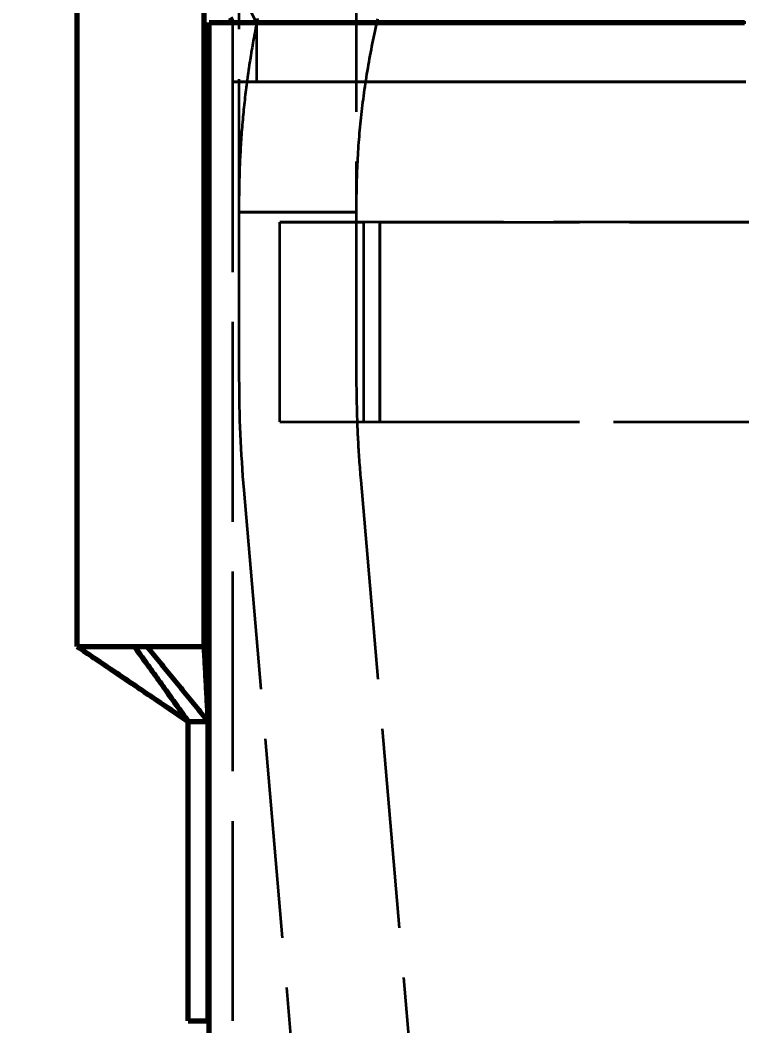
# Model space of a CAD drawing. Header units: millimetres. Extents: x 0 to 2382, y 0 to 420.
# Drawn here: x 133.22 to 147.67, y 295.4 to 315.55 of the extents above; entities that cross this region are included whole.
import ezdxf

# ---------------------------------------------------------------- set-up
doc = ezdxf.new("R2010")
doc.units = ezdxf.units.MM
doc.linetypes.add('IRAM-E-TRAZOS', pattern=[5, 4, -1])
for name, color, linetype, lineweight in [('01-VISIBLE', 7, 'CONTINUOUS', 70), ('02-OCULTA', 4, 'IRAM-E-TRAZOS', 35), ('04-COTA', 3, 'CONTINUOUS', 18)]:
    doc.layers.add(name, color=color, linetype=linetype, lineweight=lineweight)
doc.styles.add('ISO3098', font='isocpeur.ttf')
doc.dimstyles.new('FLAMA-IRAM', dxfattribs={"dimtxt": 3.5, "dimasz": 3.5, "dimexe": 2, "dimexo": 1.5, "dimgap": 1, "dimtad": 1, "dimdec": 1, "dimtxsty": 'ISO3098', "dimblk": 'IRAM_FLECHA', "dimblk1": 'IRAM_FLECHA', "dimblk2": 'IRAM_FLECHA', "dimcen": 2.5, "dimclrd": 256, "dimclre": 256, "dimclrt": 256, "dimazin": 3, "dimtfac": 1, "dimtmove": 0, "dimatfit": 3, "dimlwd": 18, "dimlwe": 18})

# ---------------------------------------------------------------- blocks, each defined once
blk = doc.blocks.new('IRAM_FLECHA')
blk.add_solid([(0, 0), (-1, 0.125), (-1, -0.125)])

msp = doc.modelspace()

# ---------------------------------------------------------------- linework, layer by layer
at = {"layer": '01-VISIBLE'}
for p, q in [((134.36, 303), (134.36, 326.462)), ((136.9, 303), (136.9, 315.8)), ((137.475, 315.5), (137.428, 315.595)), ((137, 277.201), (137, 315.5)), ((136.58, 301.5), (136.98, 301.5)), ((136.58, 295.5), (136.58, 301.5)), ((136.98, 295.5), (136.98, 301.5)), ((136.58, 295.5), (136.98, 295.5))]:
    msp.add_line(p, q, dxfattribs=at)
for points in [[(137, 315.5), (137.098, 315.5), (137.195, 315.5), (137.293, 315.5), (137.39, 315.5), (137.488, 315.5), (137.585, 315.5), (137.683, 315.5), (137.78, 315.5), (137.878, 315.5), (137.975, 315.5), (138.073, 315.5), (138.17, 315.5), (138.268, 315.5), (138.365, 315.5), (138.463, 315.5), (138.56, 315.5), (138.658, 315.5), (138.755, 315.5), (138.853, 315.5), (138.95, 315.5), (139.048, 315.5), (139.145, 315.5), (139.243, 315.5), (139.34, 315.5), (139.438, 315.5), (139.535, 315.5), (139.633, 315.5), (139.73, 315.5), (139.828, 315.5), (139.925, 315.5), (140.023, 315.5), (140.12, 315.5), (140.218, 315.5), (140.315, 315.5), (140.413, 315.5), (140.51, 315.5), (140.608, 315.5), (140.705, 315.5), (140.803, 315.5), (140.9, 315.5), (140.998, 315.5), (141.095, 315.5), (141.193, 315.5), (141.29, 315.5), (141.388, 315.5), (141.485, 315.5), (141.583, 315.5), (141.68, 315.5), (141.778, 315.5), (141.875, 315.5), (141.973, 315.5), (142.07, 315.5), (142.168, 315.5), (142.265, 315.5), (142.363, 315.5), (142.46, 315.5), (142.558, 315.5), (142.655, 315.5), (142.753, 315.5), (142.85, 315.5), (142.948, 315.5), (143.045, 315.5), (143.143, 315.5), (143.24, 315.5), (143.338, 315.5), (143.435, 315.5), (143.533, 315.5), (143.63, 315.5), (143.728, 315.5), (143.825, 315.5), (143.923, 315.5), (144.02, 315.5), (144.118, 315.5), (144.215, 315.5), (144.313, 315.5), (144.41, 315.5), (144.508, 315.5), (144.605, 315.5), (144.703, 315.5), (144.8, 315.5), (144.898, 315.5), (144.995, 315.5), (145.093, 315.5), (145.19, 315.5), (145.288, 315.5), (145.385, 315.5), (145.483, 315.5), (145.58, 315.5), (145.678, 315.5), (145.775, 315.5), (145.873, 315.5), (145.97, 315.5), (146.068, 315.5), (146.165, 315.5), (146.263, 315.5), (146.36, 315.5), (146.458, 315.5), (146.555, 315.5), (146.653, 315.5), (146.75, 315.5), (146.848, 315.5), (146.945, 315.5), (147.043, 315.5), (147.14, 315.5), (147.238, 315.5), (147.335, 315.5), (147.433, 315.5), (147.53, 315.5), (147.628, 315.5), (147.725, 315.5)], [(134.36, 303), (134.412, 303), (134.464, 303), (134.516, 303), (134.568, 303), (134.62, 303), (134.672, 303), (134.724, 303), (134.776, 303), (134.828, 303), (134.88, 303), (134.932, 303), (134.984, 303), (135.036, 303), (135.088, 303), (135.14, 303), (135.192, 303), (135.244, 303), (135.296, 303), (135.348, 303), (135.4, 303), (135.452, 303), (135.504, 303)], [(134.36, 303), (134.402, 302.972), (134.444, 302.943), (134.486, 302.915), (134.528, 302.887), (134.569, 302.858), (134.611, 302.83), (134.653, 302.802), (134.695, 302.774), (134.737, 302.745), (134.779, 302.717), (134.821, 302.689), (134.863, 302.66), (134.905, 302.632), (134.946, 302.604), (134.988, 302.575), (135.03, 302.547), (135.072, 302.519), (135.114, 302.491), (135.156, 302.462), (135.198, 302.434), (135.24, 302.406), (135.282, 302.377), (135.323, 302.349), (135.365, 302.321), (135.407, 302.292), (135.449, 302.264), (135.491, 302.236), (135.533, 302.208), (135.575, 302.179), (135.617, 302.151), (135.658, 302.123), (135.7, 302.094), (135.742, 302.066), (135.784, 302.038), (135.826, 302.009), (135.868, 301.981), (135.91, 301.953), (135.952, 301.925), (135.994, 301.896), (136.035, 301.868), (136.077, 301.84), (136.119, 301.811), (136.161, 301.783), (136.203, 301.755), (136.245, 301.726), (136.287, 301.698), (136.329, 301.67), (136.371, 301.642), (136.412, 301.613), (136.454, 301.585), (136.496, 301.557), (136.538, 301.528), (136.58, 301.5)], [(135.504, 303), (135.546, 303), (135.588, 303), (135.63, 303), (135.672, 303), (135.714, 303), (135.756, 303)], [(135.504, 303), (135.534, 302.958), (135.563, 302.917), (135.593, 302.875), (135.623, 302.833), (135.653, 302.792), (135.683, 302.75), (135.713, 302.708), (135.743, 302.667), (135.773, 302.625), (135.803, 302.583), (135.833, 302.542), (135.862, 302.5), (135.892, 302.458), (135.922, 302.417), (135.952, 302.375), (135.982, 302.333), (136.012, 302.292), (136.042, 302.25), (136.072, 302.208), (136.102, 302.167), (136.132, 302.125), (136.161, 302.083), (136.191, 302.042), (136.221, 302), (136.251, 301.958), (136.281, 301.917), (136.311, 301.875), (136.341, 301.833), (136.371, 301.792), (136.401, 301.75), (136.431, 301.708), (136.46, 301.667), (136.49, 301.625), (136.52, 301.583), (136.55, 301.542), (136.58, 301.5)], [(135.756, 303), (135.808, 303), (135.86, 303), (135.912, 303), (135.964, 303), (136.016, 303), (136.068, 303), (136.12, 303), (136.172, 303), (136.224, 303), (136.276, 303), (136.328, 303), (136.38, 303), (136.432, 303), (136.484, 303), (136.536, 303), (136.588, 303), (136.64, 303), (136.692, 303), (136.744, 303), (136.796, 303), (136.848, 303), (136.9, 303)], [(135.756, 303), (135.789, 302.961), (135.821, 302.921), (135.853, 302.882), (135.885, 302.842), (135.917, 302.803), (135.95, 302.763), (135.982, 302.724), (136.014, 302.684), (136.046, 302.645), (136.078, 302.605), (136.111, 302.566), (136.143, 302.526), (136.175, 302.487), (136.207, 302.447), (136.239, 302.408), (136.272, 302.368), (136.304, 302.329), (136.336, 302.289), (136.368, 302.25), (136.4, 302.211), (136.433, 302.171), (136.465, 302.132), (136.497, 302.092), (136.529, 302.053), (136.561, 302.013), (136.594, 301.974), (136.626, 301.934), (136.658, 301.895), (136.69, 301.855), (136.722, 301.816), (136.755, 301.776), (136.787, 301.737), (136.819, 301.697), (136.851, 301.658), (136.883, 301.618), (136.916, 301.579), (136.948, 301.539), (136.98, 301.5)], [(136.9, 303), (136.903, 302.95), (136.905, 302.9), (136.908, 302.85), (136.911, 302.8), (136.913, 302.75), (136.916, 302.7), (136.919, 302.65), (136.921, 302.6), (136.924, 302.55), (136.927, 302.5), (136.929, 302.45), (136.932, 302.4), (136.935, 302.35), (136.937, 302.3), (136.94, 302.25), (136.943, 302.2), (136.945, 302.15), (136.948, 302.1), (136.951, 302.05), (136.953, 302), (136.956, 301.95), (136.959, 301.9), (136.961, 301.85), (136.964, 301.8), (136.967, 301.75), (136.969, 301.7), (136.972, 301.65), (136.975, 301.6), (136.977, 301.55), (136.98, 301.5)]]:
    msp.add_lwpolyline(points, dxfattribs=at)
at = {"layer": '02-OCULTA'}
for p, q in [((139.95, 322.712), (139.95, 308.371)), ((137.6, 319.365), (137.6, 308.371)), ((137.95, 315.5), (137.475, 316.45)), ((137.475, 225.5), (137.475, 315.5)), ((137.475, 314.312), (137.475, 315.5)), ((137.95, 315.5), (137.95, 314.312)), ((137.6, 311.9), (137.6, 308.371)), ((137.6, 311.9), (137.6, 308.371)), ((137.6, 311.9), (137.6, 308.371)), ((137.6, 311.9), (137.6, 311.7)), ((139.95, 311.9), (139.95, 308.371)), ((139.95, 311.9), (139.95, 308.371)), ((139.95, 311.9), (139.95, 308.371)), ((139.95, 311.9), (139.95, 311.7)), ((137.6, 311.7), (137.6, 308.371)), ((139.95, 311.7), (139.95, 308.371)), ((140.42, 311.5), (138.42, 311.5)), ((138.42, 311.5), (140.1, 311.5)), ((138.42, 307.5), (138.42, 311.5)), ((138.42, 307.5), (138.42, 311.5)), ((140.1, 307.5), (140.1, 311.5)), ((140.1, 307.5), (140.1, 311.5)), ((172.9, 311.5), (140.1, 311.5)), ((140.42, 311.5), (172.58, 311.5)), ((140.42, 307.5), (140.42, 311.5)), ((140.42, 311.5), (140.42, 307.5)), ((138.42, 307.5), (140.42, 307.5)), ((138.42, 307.5), (140.1, 307.5)), ((140.1, 307.5), (172.9, 307.5)), ((140.42, 307.5), (172.58, 307.5)), ((140.037, 306.333), (142.824, 273.868)), ((140.037, 306.333), (142.824, 273.868)), ((140.037, 306.333), (142.824, 273.868)), ((140.037, 306.333), (142.824, 273.868)), ((140.037, 306.333), (142.824, 273.868)), ((137.696, 306.132), (140.483, 273.667)), ((137.696, 306.132), (140.483, 273.667)), ((137.696, 306.132), (140.483, 273.667)), ((137.696, 306.132), (140.483, 273.667)), ((137.696, 306.132), (140.483, 273.667)), ((136.98, 301.5), (136.58, 301.5)), ((136.58, 295.5), (136.58, 301.5)), ((136.98, 295.5), (136.98, 301.5)), ((136.58, 295.5), (136.98, 295.5))]:
    msp.add_line(p, q, dxfattribs=at)
for points in [[(137.971, 315.58), (137.962, 315.53), (137.952, 315.481), (137.942, 315.432), (137.933, 315.383), (137.923, 315.334), (137.914, 315.285), (137.905, 315.236), (137.896, 315.186), (137.887, 315.137), (137.878, 315.088), (137.87, 315.038), (137.861, 314.989), (137.853, 314.94), (137.845, 314.89), (137.836, 314.841), (137.829, 314.792), (137.821, 314.742), (137.813, 314.693), (137.806, 314.643), (137.798, 314.594), (137.791, 314.544), (137.784, 314.494), (137.777, 314.445), (137.77, 314.395), (137.763, 314.346), (137.757, 314.296), (137.75, 314.246), (137.744, 314.197), (137.738, 314.147), (137.732, 314.097), (137.726, 314.048), (137.72, 313.998), (137.714, 313.948), (137.709, 313.898), (137.703, 313.849), (137.698, 313.799), (137.693, 313.749), (137.688, 313.699), (137.683, 313.649), (137.679, 313.6), (137.674, 313.55), (137.67, 313.5), (137.665, 313.45), (137.661, 313.4), (137.657, 313.35), (137.653, 313.3), (137.65, 313.25), (137.646, 313.2), (137.643, 313.151), (137.639, 313.101), (137.636, 313.051), (137.633, 313.001), (137.63, 312.951), (137.627, 312.901), (137.625, 312.851), (137.622, 312.801), (137.62, 312.751), (137.617, 312.701), (137.615, 312.651), (137.613, 312.601), (137.611, 312.551), (137.61, 312.501), (137.608, 312.451), (137.607, 312.401), (137.606, 312.351), (137.604, 312.3), (137.603, 312.25), (137.602, 312.2), (137.602, 312.15), (137.601, 312.1), (137.601, 312.05), (137.6, 312), (137.6, 311.95), (137.6, 311.9)], [(137.971, 315.58), (137.962, 315.53), (137.952, 315.481), (137.942, 315.432), (137.933, 315.383), (137.923, 315.334), (137.914, 315.285), (137.905, 315.236), (137.896, 315.186), (137.887, 315.137), (137.878, 315.088), (137.87, 315.038), (137.861, 314.989), (137.853, 314.94), (137.845, 314.89), (137.836, 314.841), (137.829, 314.792), (137.821, 314.742), (137.813, 314.693), (137.806, 314.643), (137.798, 314.594), (137.791, 314.544), (137.784, 314.494), (137.777, 314.445), (137.77, 314.395), (137.763, 314.346), (137.757, 314.296), (137.75, 314.246), (137.744, 314.197), (137.738, 314.147), (137.732, 314.097), (137.726, 314.048), (137.72, 313.998), (137.714, 313.948), (137.709, 313.898), (137.703, 313.849), (137.698, 313.799), (137.693, 313.749), (137.688, 313.699), (137.683, 313.649), (137.679, 313.6), (137.674, 313.55), (137.67, 313.5), (137.665, 313.45), (137.661, 313.4), (137.657, 313.35), (137.653, 313.3), (137.65, 313.25), (137.646, 313.2), (137.643, 313.151), (137.639, 313.101), (137.636, 313.051), (137.633, 313.001), (137.63, 312.951), (137.627, 312.901), (137.625, 312.851), (137.622, 312.801), (137.62, 312.751), (137.617, 312.701), (137.615, 312.651), (137.613, 312.601), (137.611, 312.551), (137.61, 312.501), (137.608, 312.451), (137.607, 312.401), (137.606, 312.351), (137.604, 312.3), (137.603, 312.25), (137.602, 312.2), (137.602, 312.15), (137.601, 312.1), (137.601, 312.05), (137.6, 312), (137.6, 311.95), (137.6, 311.9)], [(137.971, 315.58), (137.962, 315.53), (137.952, 315.481), (137.942, 315.432), (137.933, 315.383), (137.923, 315.334), (137.914, 315.285), (137.905, 315.236), (137.896, 315.186), (137.887, 315.137), (137.878, 315.088), (137.87, 315.038), (137.861, 314.989), (137.853, 314.94), (137.845, 314.89), (137.836, 314.841), (137.829, 314.792), (137.821, 314.742), (137.813, 314.693), (137.806, 314.643), (137.798, 314.594), (137.791, 314.544), (137.784, 314.494), (137.777, 314.445), (137.77, 314.395), (137.763, 314.346), (137.757, 314.296), (137.75, 314.246), (137.744, 314.197), (137.738, 314.147), (137.732, 314.097), (137.726, 314.048), (137.72, 313.998), (137.714, 313.948), (137.709, 313.898), (137.703, 313.849), (137.698, 313.799), (137.693, 313.749), (137.688, 313.699), (137.683, 313.649), (137.679, 313.6), (137.674, 313.55), (137.67, 313.5), (137.665, 313.45), (137.661, 313.4), (137.657, 313.35), (137.653, 313.3), (137.65, 313.25), (137.646, 313.2), (137.643, 313.151), (137.639, 313.101), (137.636, 313.051), (137.633, 313.001), (137.63, 312.951), (137.627, 312.901), (137.625, 312.851), (137.622, 312.801), (137.62, 312.751), (137.617, 312.701), (137.615, 312.651), (137.613, 312.601), (137.611, 312.551), (137.61, 312.501), (137.608, 312.451), (137.607, 312.401), (137.606, 312.351), (137.604, 312.3), (137.603, 312.25), (137.602, 312.2), (137.602, 312.15), (137.601, 312.1), (137.601, 312.05), (137.6, 312), (137.6, 311.95), (137.6, 311.9)], [(137.971, 315.58), (137.962, 315.53), (137.952, 315.481), (137.942, 315.432), (137.933, 315.383), (137.923, 315.334), (137.914, 315.285), (137.905, 315.236), (137.896, 315.186), (137.887, 315.137), (137.878, 315.088), (137.87, 315.038), (137.861, 314.989), (137.853, 314.94), (137.845, 314.89), (137.836, 314.841), (137.829, 314.792), (137.821, 314.742), (137.813, 314.693), (137.806, 314.643), (137.798, 314.594), (137.791, 314.544), (137.784, 314.494), (137.777, 314.445), (137.77, 314.395), (137.763, 314.346), (137.757, 314.296), (137.75, 314.246), (137.744, 314.197), (137.738, 314.147), (137.732, 314.097), (137.726, 314.048), (137.72, 313.998), (137.714, 313.948), (137.709, 313.898), (137.703, 313.849), (137.698, 313.799), (137.693, 313.749), (137.688, 313.699), (137.683, 313.649), (137.679, 313.6), (137.674, 313.55), (137.67, 313.5), (137.665, 313.45), (137.661, 313.4), (137.657, 313.35), (137.653, 313.3), (137.65, 313.25), (137.646, 313.2), (137.643, 313.151), (137.639, 313.101), (137.636, 313.051), (137.633, 313.001), (137.63, 312.951), (137.627, 312.901), (137.625, 312.851), (137.622, 312.801), (137.62, 312.751), (137.617, 312.701), (137.615, 312.651), (137.613, 312.601), (137.611, 312.551), (137.61, 312.501), (137.608, 312.451), (137.607, 312.401), (137.606, 312.351), (137.604, 312.3), (137.603, 312.25), (137.602, 312.2), (137.602, 312.15), (137.601, 312.1), (137.601, 312.05), (137.6, 312), (137.6, 311.95), (137.6, 311.9)], [(140.376, 315.574), (140.362, 315.513), (140.348, 315.451), (140.334, 315.39), (140.32, 315.329), (140.307, 315.267), (140.294, 315.206), (140.281, 315.144), (140.269, 315.083), (140.256, 315.021), (140.244, 314.96), (140.232, 314.898), (140.221, 314.836), (140.209, 314.774), (140.198, 314.712), (140.187, 314.651), (140.177, 314.589), (140.166, 314.527), (140.156, 314.465), (140.146, 314.403), (140.137, 314.341), (140.127, 314.278), (140.118, 314.216), (140.109, 314.154), (140.1, 314.092), (140.092, 314.03), (140.084, 313.967), (140.076, 313.905), (140.068, 313.843), (140.06, 313.78), (140.053, 313.718), (140.046, 313.656), (140.039, 313.593), (140.033, 313.531), (140.027, 313.468), (140.021, 313.406), (140.015, 313.343), (140.009, 313.28), (140.004, 313.218), (139.999, 313.155), (139.994, 313.093), (139.99, 313.03), (139.985, 312.967), (139.981, 312.905), (139.978, 312.842), (139.974, 312.779), (139.971, 312.716), (139.968, 312.654), (139.965, 312.591), (139.962, 312.528), (139.96, 312.465), (139.958, 312.403), (139.956, 312.34), (139.954, 312.277), (139.953, 312.214), (139.952, 312.151), (139.951, 312.088), (139.95, 312.026), (139.95, 311.963), (139.95, 311.9)], [(140.376, 315.574), (140.362, 315.513), (140.348, 315.451), (140.334, 315.39), (140.32, 315.329), (140.307, 315.267), (140.294, 315.206), (140.281, 315.144), (140.269, 315.083), (140.256, 315.021), (140.244, 314.96), (140.232, 314.898), (140.221, 314.836), (140.209, 314.774), (140.198, 314.712), (140.187, 314.651), (140.177, 314.589), (140.166, 314.527), (140.156, 314.465), (140.146, 314.403), (140.137, 314.341), (140.127, 314.278), (140.118, 314.216), (140.109, 314.154), (140.1, 314.092), (140.092, 314.03), (140.084, 313.967), (140.076, 313.905), (140.068, 313.843), (140.06, 313.78), (140.053, 313.718), (140.046, 313.656), (140.039, 313.593), (140.033, 313.531), (140.027, 313.468), (140.021, 313.406), (140.015, 313.343), (140.009, 313.28), (140.004, 313.218), (139.999, 313.155), (139.994, 313.093), (139.99, 313.03), (139.985, 312.967), (139.981, 312.905), (139.978, 312.842), (139.974, 312.779), (139.971, 312.716), (139.968, 312.654), (139.965, 312.591), (139.962, 312.528), (139.96, 312.465), (139.958, 312.403), (139.956, 312.34), (139.954, 312.277), (139.953, 312.214), (139.952, 312.151), (139.951, 312.088), (139.95, 312.026), (139.95, 311.963), (139.95, 311.9)], [(140.376, 315.574), (140.362, 315.513), (140.348, 315.451), (140.334, 315.39), (140.32, 315.329), (140.307, 315.267), (140.294, 315.206), (140.281, 315.144), (140.269, 315.083), (140.256, 315.021), (140.244, 314.96), (140.232, 314.898), (140.221, 314.836), (140.209, 314.774), (140.198, 314.712), (140.187, 314.651), (140.177, 314.589), (140.166, 314.527), (140.156, 314.465), (140.146, 314.403), (140.137, 314.341), (140.127, 314.278), (140.118, 314.216), (140.109, 314.154), (140.1, 314.092), (140.092, 314.03), (140.084, 313.967), (140.076, 313.905), (140.068, 313.843), (140.06, 313.78), (140.053, 313.718), (140.046, 313.656), (140.039, 313.593), (140.033, 313.531), (140.027, 313.468), (140.021, 313.406), (140.015, 313.343), (140.009, 313.28), (140.004, 313.218), (139.999, 313.155), (139.994, 313.093), (139.99, 313.03), (139.985, 312.967), (139.981, 312.905), (139.978, 312.842), (139.974, 312.779), (139.971, 312.716), (139.968, 312.654), (139.965, 312.591), (139.962, 312.528), (139.96, 312.465), (139.958, 312.403), (139.956, 312.34), (139.954, 312.277), (139.953, 312.214), (139.952, 312.151), (139.951, 312.088), (139.95, 312.026), (139.95, 311.963), (139.95, 311.9)], [(140.376, 315.574), (140.362, 315.513), (140.348, 315.451), (140.334, 315.39), (140.32, 315.329), (140.307, 315.267), (140.294, 315.206), (140.281, 315.144), (140.269, 315.083), (140.256, 315.021), (140.244, 314.96), (140.232, 314.898), (140.221, 314.836), (140.209, 314.774), (140.198, 314.712), (140.187, 314.651), (140.177, 314.589), (140.166, 314.527), (140.156, 314.465), (140.146, 314.403), (140.137, 314.341), (140.127, 314.278), (140.118, 314.216), (140.109, 314.154), (140.1, 314.092), (140.092, 314.03), (140.084, 313.967), (140.076, 313.905), (140.068, 313.843), (140.06, 313.78), (140.053, 313.718), (140.046, 313.656), (140.039, 313.593), (140.033, 313.531), (140.027, 313.468), (140.021, 313.406), (140.015, 313.343), (140.009, 313.28), (140.004, 313.218), (139.999, 313.155), (139.994, 313.093), (139.99, 313.03), (139.985, 312.967), (139.981, 312.905), (139.978, 312.842), (139.974, 312.779), (139.971, 312.716), (139.968, 312.654), (139.965, 312.591), (139.962, 312.528), (139.96, 312.465), (139.958, 312.403), (139.956, 312.34), (139.954, 312.277), (139.953, 312.214), (139.952, 312.151), (139.951, 312.088), (139.95, 312.026), (139.95, 311.963), (139.95, 311.9)], [(147.725, 315.5), (147.628, 315.5), (147.53, 315.5), (147.433, 315.5), (147.335, 315.5), (147.238, 315.5), (147.14, 315.5), (147.043, 315.5), (146.945, 315.5), (146.848, 315.5), (146.75, 315.5), (146.653, 315.5), (146.555, 315.5), (146.458, 315.5), (146.36, 315.5), (146.263, 315.5), (146.165, 315.5), (146.068, 315.5), (145.97, 315.5), (145.873, 315.5), (145.775, 315.5), (145.678, 315.5), (145.58, 315.5), (145.483, 315.5), (145.385, 315.5), (145.288, 315.5), (145.19, 315.5), (145.093, 315.5), (144.995, 315.5), (144.898, 315.5), (144.8, 315.5), (144.703, 315.5), (144.605, 315.5), (144.508, 315.5), (144.41, 315.5), (144.313, 315.5), (144.215, 315.5), (144.118, 315.5), (144.02, 315.5), (143.923, 315.5), (143.825, 315.5), (143.728, 315.5), (143.63, 315.5), (143.533, 315.5), (143.435, 315.5), (143.338, 315.5), (143.24, 315.5), (143.143, 315.5), (143.045, 315.5), (142.948, 315.5), (142.85, 315.5), (142.753, 315.5), (142.655, 315.5), (142.558, 315.5), (142.46, 315.5), (142.363, 315.5), (142.265, 315.5), (142.168, 315.5), (142.07, 315.5), (141.973, 315.5), (141.875, 315.5), (141.778, 315.5), (141.68, 315.5), (141.583, 315.5), (141.485, 315.5), (141.388, 315.5), (141.29, 315.5), (141.193, 315.5), (141.095, 315.5), (140.998, 315.5), (140.9, 315.5), (140.803, 315.5), (140.705, 315.5), (140.608, 315.5), (140.51, 315.5), (140.413, 315.5), (140.315, 315.5), (140.218, 315.5), (140.12, 315.5), (140.023, 315.5), (139.925, 315.5), (139.828, 315.5), (139.73, 315.5), (139.633, 315.5), (139.535, 315.5), (139.438, 315.5), (139.34, 315.5), (139.243, 315.5), (139.145, 315.5), (139.048, 315.5), (138.95, 315.5), (138.853, 315.5), (138.755, 315.5), (138.658, 315.5), (138.56, 315.5), (138.463, 315.5), (138.365, 315.5), (138.268, 315.5), (138.17, 315.5), (138.073, 315.5), (137.975, 315.5), (137.878, 315.5), (137.78, 315.5), (137.683, 315.5), (137.585, 315.5), (137.488, 315.5), (137.39, 315.5), (137.293, 315.5), (137.195, 315.5), (137.098, 315.5), (137, 315.5)], [(147.749, 315.5), (147.653, 315.5), (147.558, 315.5), (147.463, 315.5), (147.368, 315.5), (147.273, 315.5), (147.178, 315.5), (147.083, 315.5), (146.988, 315.5), (146.892, 315.5), (146.797, 315.5), (146.702, 315.5), (146.607, 315.5), (146.512, 315.5), (146.417, 315.5), (146.322, 315.5), (146.227, 315.5), (146.131, 315.5), (146.036, 315.5), (145.941, 315.5), (145.846, 315.5), (145.751, 315.5), (145.656, 315.5), (145.561, 315.5), (145.466, 315.5), (145.37, 315.5), (145.275, 315.5), (145.18, 315.5), (145.085, 315.5), (144.99, 315.5), (144.895, 315.5), (144.8, 315.5), (144.705, 315.5), (144.609, 315.5), (144.514, 315.5), (144.419, 315.5), (144.324, 315.5), (144.229, 315.5), (144.134, 315.5), (144.039, 315.5), (143.944, 315.5), (143.848, 315.5), (143.753, 315.5), (143.658, 315.5), (143.563, 315.5), (143.468, 315.5), (143.373, 315.5), (143.278, 315.5), (143.183, 315.5), (143.087, 315.5), (142.992, 315.5), (142.897, 315.5), (142.802, 315.5), (142.707, 315.5), (142.612, 315.5), (142.517, 315.5), (142.422, 315.5), (142.326, 315.5), (142.231, 315.5), (142.136, 315.5), (142.041, 315.5), (141.946, 315.5), (141.851, 315.5), (141.756, 315.5), (141.661, 315.5), (141.565, 315.5), (141.47, 315.5), (141.375, 315.5), (141.28, 315.5), (141.185, 315.5), (141.09, 315.5), (140.995, 315.5), (140.9, 315.5), (140.804, 315.5), (140.709, 315.5), (140.614, 315.5), (140.519, 315.5), (140.424, 315.5), (140.329, 315.5), (140.234, 315.5), (140.139, 315.5), (140.043, 315.5), (139.948, 315.5), (139.853, 315.5), (139.758, 315.5), (139.663, 315.5), (139.568, 315.5), (139.473, 315.5), (139.378, 315.5), (139.282, 315.5), (139.187, 315.5), (139.092, 315.5), (138.997, 315.5), (138.902, 315.5), (138.807, 315.5), (138.712, 315.5), (138.617, 315.5), (138.521, 315.5), (138.426, 315.5), (138.331, 315.5), (138.236, 315.5), (138.141, 315.5), (138.046, 315.5), (137.951, 315.5), (137.856, 315.5), (137.76, 315.5), (137.665, 315.5), (137.57, 315.5), (137.475, 315.5)], [(137.475, 315.5), (137.57, 315.5), (137.665, 315.5), (137.76, 315.5), (137.856, 315.5), (137.951, 315.5), (138.046, 315.5), (138.141, 315.5), (138.236, 315.5), (138.331, 315.5), (138.426, 315.5), (138.521, 315.5), (138.617, 315.5), (138.712, 315.5), (138.807, 315.5), (138.902, 315.5), (138.997, 315.5), (139.092, 315.5), (139.187, 315.5), (139.282, 315.5), (139.378, 315.5), (139.473, 315.5), (139.568, 315.5), (139.663, 315.5), (139.758, 315.5), (139.853, 315.5), (139.948, 315.5), (140.043, 315.5), (140.139, 315.5), (140.234, 315.5), (140.329, 315.5), (140.424, 315.5), (140.519, 315.5), (140.614, 315.5), (140.709, 315.5), (140.804, 315.5), (140.9, 315.5), (140.995, 315.5), (141.09, 315.5), (141.185, 315.5), (141.28, 315.5), (141.375, 315.5), (141.47, 315.5), (141.565, 315.5), (141.661, 315.5), (141.756, 315.5), (141.851, 315.5), (141.946, 315.5), (142.041, 315.5), (142.136, 315.5), (142.231, 315.5), (142.326, 315.5), (142.422, 315.5), (142.517, 315.5), (142.612, 315.5), (142.707, 315.5), (142.802, 315.5), (142.897, 315.5), (142.992, 315.5), (143.087, 315.5), (143.183, 315.5), (143.278, 315.5), (143.373, 315.5), (143.468, 315.5), (143.563, 315.5), (143.658, 315.5), (143.753, 315.5), (143.848, 315.5), (143.944, 315.5), (144.039, 315.5), (144.134, 315.5), (144.229, 315.5), (144.324, 315.5), (144.419, 315.5), (144.514, 315.5), (144.609, 315.5), (144.705, 315.5), (144.8, 315.5), (144.895, 315.5), (144.99, 315.5), (145.085, 315.5), (145.18, 315.5), (145.275, 315.5), (145.37, 315.5), (145.466, 315.5), (145.561, 315.5), (145.656, 315.5), (145.751, 315.5), (145.846, 315.5), (145.941, 315.5), (146.036, 315.5), (146.131, 315.5), (146.227, 315.5), (146.322, 315.5), (146.417, 315.5), (146.512, 315.5), (146.607, 315.5), (146.702, 315.5), (146.797, 315.5), (146.892, 315.5), (146.988, 315.5), (147.083, 315.5), (147.178, 315.5), (147.273, 315.5), (147.368, 315.5), (147.463, 315.5), (147.558, 315.5), (147.653, 315.5), (147.749, 315.5)], [(147.749, 315.5), (147.653, 315.5), (147.558, 315.5), (147.463, 315.5), (147.368, 315.5), (147.273, 315.5), (147.178, 315.5), (147.083, 315.5), (146.988, 315.5), (146.892, 315.5), (146.797, 315.5), (146.702, 315.5), (146.607, 315.5), (146.512, 315.5), (146.417, 315.5), (146.322, 315.5), (146.227, 315.5), (146.131, 315.5), (146.036, 315.5), (145.941, 315.5), (145.846, 315.5), (145.751, 315.5), (145.656, 315.5), (145.561, 315.5), (145.466, 315.5), (145.37, 315.5), (145.275, 315.5), (145.18, 315.5), (145.085, 315.5), (144.99, 315.5), (144.895, 315.5), (144.8, 315.5), (144.705, 315.5), (144.609, 315.5), (144.514, 315.5), (144.419, 315.5), (144.324, 315.5), (144.229, 315.5), (144.134, 315.5), (144.039, 315.5), (143.944, 315.5), (143.848, 315.5), (143.753, 315.5), (143.658, 315.5), (143.563, 315.5), (143.468, 315.5), (143.373, 315.5), (143.278, 315.5), (143.183, 315.5), (143.087, 315.5), (142.992, 315.5), (142.897, 315.5), (142.802, 315.5), (142.707, 315.5), (142.612, 315.5), (142.517, 315.5), (142.422, 315.5), (142.326, 315.5), (142.231, 315.5), (142.136, 315.5), (142.041, 315.5), (141.946, 315.5), (141.851, 315.5), (141.756, 315.5), (141.661, 315.5), (141.565, 315.5), (141.47, 315.5), (141.375, 315.5), (141.28, 315.5), (141.185, 315.5), (141.09, 315.5), (140.995, 315.5), (140.9, 315.5), (140.804, 315.5), (140.709, 315.5), (140.614, 315.5), (140.519, 315.5), (140.424, 315.5), (140.329, 315.5), (140.234, 315.5), (140.139, 315.5), (140.043, 315.5), (139.948, 315.5), (139.853, 315.5), (139.758, 315.5), (139.663, 315.5), (139.568, 315.5), (139.473, 315.5), (139.378, 315.5), (139.282, 315.5), (139.187, 315.5), (139.092, 315.5), (138.997, 315.5), (138.902, 315.5), (138.807, 315.5), (138.712, 315.5), (138.617, 315.5), (138.521, 315.5), (138.426, 315.5), (138.331, 315.5), (138.236, 315.5), (138.141, 315.5), (138.046, 315.5), (137.951, 315.5), (137.856, 315.5), (137.76, 315.5), (137.665, 315.5), (137.57, 315.5), (137.475, 315.5)], [(137.475, 315.5), (137.57, 315.5), (137.665, 315.5), (137.76, 315.5), (137.856, 315.5), (137.951, 315.5), (138.046, 315.5), (138.141, 315.5), (138.236, 315.5), (138.331, 315.5), (138.426, 315.5), (138.521, 315.5), (138.617, 315.5), (138.712, 315.5), (138.807, 315.5), (138.902, 315.5), (138.997, 315.5), (139.092, 315.5), (139.187, 315.5), (139.282, 315.5), (139.378, 315.5), (139.473, 315.5), (139.568, 315.5), (139.663, 315.5), (139.758, 315.5), (139.853, 315.5), (139.948, 315.5), (140.043, 315.5), (140.139, 315.5), (140.234, 315.5), (140.329, 315.5), (140.424, 315.5), (140.519, 315.5), (140.614, 315.5), (140.709, 315.5), (140.804, 315.5), (140.9, 315.5), (140.995, 315.5), (141.09, 315.5), (141.185, 315.5), (141.28, 315.5), (141.375, 315.5), (141.47, 315.5), (141.565, 315.5), (141.661, 315.5), (141.756, 315.5), (141.851, 315.5), (141.946, 315.5), (142.041, 315.5), (142.136, 315.5), (142.231, 315.5), (142.326, 315.5), (142.422, 315.5), (142.517, 315.5), (142.612, 315.5), (142.707, 315.5), (142.802, 315.5), (142.897, 315.5), (142.992, 315.5), (143.087, 315.5), (143.183, 315.5), (143.278, 315.5), (143.373, 315.5), (143.468, 315.5), (143.563, 315.5), (143.658, 315.5), (143.753, 315.5), (143.848, 315.5), (143.944, 315.5), (144.039, 315.5), (144.134, 315.5), (144.229, 315.5), (144.324, 315.5), (144.419, 315.5), (144.514, 315.5), (144.609, 315.5), (144.705, 315.5), (144.8, 315.5), (144.895, 315.5), (144.99, 315.5), (145.085, 315.5), (145.18, 315.5), (145.275, 315.5), (145.37, 315.5), (145.466, 315.5), (145.561, 315.5), (145.656, 315.5), (145.751, 315.5), (145.846, 315.5), (145.941, 315.5), (146.036, 315.5), (146.131, 315.5), (146.227, 315.5), (146.322, 315.5), (146.417, 315.5), (146.512, 315.5), (146.607, 315.5), (146.702, 315.5), (146.797, 315.5), (146.892, 315.5), (146.988, 315.5), (147.083, 315.5), (147.178, 315.5), (147.273, 315.5), (147.368, 315.5), (147.463, 315.5), (147.558, 315.5), (147.653, 315.5), (147.749, 315.5)], [(147.689, 315.5), (147.596, 315.5), (147.503, 315.5), (147.411, 315.5), (147.318, 315.5), (147.225, 315.5), (147.132, 315.5), (147.04, 315.5), (146.947, 315.5), (146.854, 315.5), (146.761, 315.5), (146.669, 315.5), (146.576, 315.5), (146.483, 315.5), (146.39, 315.5), (146.298, 315.5), (146.205, 315.5), (146.112, 315.5), (146.019, 315.5), (145.927, 315.5), (145.834, 315.5), (145.741, 315.5), (145.648, 315.5), (145.556, 315.5), (145.463, 315.5), (145.37, 315.5), (145.277, 315.5), (145.185, 315.5), (145.092, 315.5), (144.999, 315.5), (144.906, 315.5), (144.814, 315.5), (144.721, 315.5), (144.628, 315.5), (144.535, 315.5), (144.443, 315.5), (144.35, 315.5), (144.257, 315.5), (144.164, 315.5), (144.072, 315.5), (143.979, 315.5), (143.886, 315.5), (143.793, 315.5), (143.701, 315.5), (143.608, 315.5), (143.515, 315.5), (143.422, 315.5), (143.33, 315.5), (143.237, 315.5), (143.144, 315.5), (143.051, 315.5), (142.959, 315.5), (142.866, 315.5), (142.773, 315.5), (142.68, 315.5), (142.588, 315.5), (142.495, 315.5), (142.402, 315.5), (142.309, 315.5), (142.217, 315.5), (142.124, 315.5), (142.031, 315.5), (141.938, 315.5), (141.846, 315.5), (141.753, 315.5), (141.66, 315.5), (141.567, 315.5), (141.475, 315.5), (141.382, 315.5), (141.289, 315.5), (141.196, 315.5), (141.104, 315.5), (141.011, 315.5), (140.918, 315.5), (140.825, 315.5), (140.733, 315.5), (140.64, 315.5), (140.547, 315.5), (140.454, 315.5), (140.362, 315.5), (140.269, 315.5), (140.176, 315.5), (140.083, 315.5), (139.991, 315.5), (139.898, 315.5), (139.805, 315.5), (139.712, 315.5), (139.62, 315.5), (139.527, 315.5), (139.434, 315.5), (139.341, 315.5), (139.249, 315.5), (139.156, 315.5), (139.063, 315.5), (138.97, 315.5), (138.878, 315.5), (138.785, 315.5), (138.692, 315.5), (138.599, 315.5), (138.507, 315.5), (138.414, 315.5), (138.321, 315.5), (138.228, 315.5), (138.136, 315.5), (138.043, 315.5), (137.95, 315.5)], [(137.95, 315.5), (138.043, 315.5), (138.136, 315.5), (138.228, 315.5), (138.321, 315.5), (138.414, 315.5), (138.507, 315.5), (138.599, 315.5), (138.692, 315.5), (138.785, 315.5), (138.878, 315.5), (138.97, 315.5), (139.063, 315.5), (139.156, 315.5), (139.249, 315.5), (139.341, 315.5), (139.434, 315.5), (139.527, 315.5), (139.62, 315.5), (139.712, 315.5), (139.805, 315.5), (139.898, 315.5), (139.991, 315.5), (140.083, 315.5), (140.176, 315.5), (140.269, 315.5), (140.362, 315.5), (140.454, 315.5), (140.547, 315.5), (140.64, 315.5), (140.733, 315.5), (140.825, 315.5), (140.918, 315.5), (141.011, 315.5), (141.104, 315.5), (141.196, 315.5), (141.289, 315.5), (141.382, 315.5), (141.475, 315.5), (141.567, 315.5), (141.66, 315.5), (141.753, 315.5), (141.846, 315.5), (141.938, 315.5), (142.031, 315.5), (142.124, 315.5), (142.217, 315.5), (142.309, 315.5), (142.402, 315.5), (142.495, 315.5), (142.588, 315.5), (142.68, 315.5), (142.773, 315.5), (142.866, 315.5), (142.959, 315.5), (143.051, 315.5), (143.144, 315.5), (143.237, 315.5), (143.33, 315.5), (143.422, 315.5), (143.515, 315.5), (143.608, 315.5), (143.701, 315.5), (143.793, 315.5), (143.886, 315.5), (143.979, 315.5), (144.072, 315.5), (144.164, 315.5), (144.257, 315.5), (144.35, 315.5), (144.443, 315.5), (144.535, 315.5), (144.628, 315.5), (144.721, 315.5), (144.814, 315.5), (144.906, 315.5), (144.999, 315.5), (145.092, 315.5), (145.185, 315.5), (145.277, 315.5), (145.37, 315.5), (145.463, 315.5), (145.556, 315.5), (145.648, 315.5), (145.741, 315.5), (145.834, 315.5), (145.927, 315.5), (146.019, 315.5), (146.112, 315.5), (146.205, 315.5), (146.298, 315.5), (146.39, 315.5), (146.483, 315.5), (146.576, 315.5), (146.669, 315.5), (146.761, 315.5), (146.854, 315.5), (146.947, 315.5), (147.04, 315.5), (147.132, 315.5), (147.225, 315.5), (147.318, 315.5), (147.411, 315.5), (147.503, 315.5), (147.596, 315.5), (147.689, 315.5)], [(147.749, 314.312), (147.653, 314.312), (147.558, 314.312), (147.463, 314.312), (147.368, 314.312), (147.273, 314.312), (147.178, 314.312), (147.083, 314.312), (146.988, 314.312), (146.892, 314.312), (146.797, 314.312), (146.702, 314.312), (146.607, 314.312), (146.512, 314.312), (146.417, 314.312), (146.322, 314.312), (146.227, 314.312), (146.131, 314.312), (146.036, 314.312), (145.941, 314.312), (145.846, 314.312), (145.751, 314.312), (145.656, 314.312), (145.561, 314.312), (145.466, 314.312), (145.37, 314.312), (145.275, 314.312), (145.18, 314.312), (145.085, 314.312), (144.99, 314.312), (144.895, 314.312), (144.8, 314.312), (144.705, 314.312), (144.609, 314.312), (144.514, 314.312), (144.419, 314.312), (144.324, 314.312), (144.229, 314.312), (144.134, 314.312), (144.039, 314.312), (143.944, 314.312), (143.848, 314.312), (143.753, 314.312), (143.658, 314.312), (143.563, 314.312), (143.468, 314.312), (143.373, 314.312), (143.278, 314.312), (143.183, 314.312), (143.087, 314.312), (142.992, 314.312), (142.897, 314.312), (142.802, 314.312), (142.707, 314.312), (142.612, 314.312), (142.517, 314.312), (142.422, 314.312), (142.326, 314.312), (142.231, 314.312), (142.136, 314.312), (142.041, 314.312), (141.946, 314.312), (141.851, 314.312), (141.756, 314.312), (141.661, 314.312), (141.565, 314.312), (141.47, 314.312), (141.375, 314.312), (141.28, 314.312), (141.185, 314.312), (141.09, 314.312), (140.995, 314.312), (140.9, 314.312), (140.804, 314.312), (140.709, 314.312), (140.614, 314.312), (140.519, 314.312), (140.424, 314.312), (140.329, 314.312), (140.234, 314.312), (140.139, 314.312), (140.043, 314.312), (139.948, 314.312), (139.853, 314.312), (139.758, 314.312), (139.663, 314.312), (139.568, 314.312), (139.473, 314.312), (139.378, 314.312), (139.282, 314.312), (139.187, 314.312), (139.092, 314.312), (138.997, 314.312), (138.902, 314.312), (138.807, 314.312), (138.712, 314.312), (138.617, 314.312), (138.521, 314.312), (138.426, 314.312), (138.331, 314.312), (138.236, 314.312), (138.141, 314.312), (138.046, 314.312), (137.951, 314.312), (137.856, 314.312), (137.76, 314.312), (137.665, 314.312), (137.57, 314.312), (137.475, 314.312)], [(137.475, 314.312), (137.57, 314.312), (137.665, 314.312), (137.76, 314.312), (137.856, 314.312), (137.951, 314.312), (138.046, 314.312), (138.141, 314.312), (138.236, 314.312), (138.331, 314.312), (138.426, 314.312), (138.521, 314.312), (138.617, 314.312), (138.712, 314.312), (138.807, 314.312), (138.902, 314.312), (138.997, 314.312), (139.092, 314.312), (139.187, 314.312), (139.282, 314.312), (139.378, 314.312), (139.473, 314.312), (139.568, 314.312), (139.663, 314.312), (139.758, 314.312), (139.853, 314.312), (139.948, 314.312), (140.043, 314.312), (140.139, 314.312), (140.234, 314.312), (140.329, 314.312), (140.424, 314.312), (140.519, 314.312), (140.614, 314.312), (140.709, 314.312), (140.804, 314.312), (140.9, 314.312), (140.995, 314.312), (141.09, 314.312), (141.185, 314.312), (141.28, 314.312), (141.375, 314.312), (141.47, 314.312), (141.565, 314.312), (141.661, 314.312), (141.756, 314.312), (141.851, 314.312), (141.946, 314.312), (142.041, 314.312), (142.136, 314.312), (142.231, 314.312), (142.326, 314.312), (142.422, 314.312), (142.517, 314.312), (142.612, 314.312), (142.707, 314.312), (142.802, 314.312), (142.897, 314.312), (142.992, 314.312), (143.087, 314.312), (143.183, 314.312), (143.278, 314.312), (143.373, 314.312), (143.468, 314.312), (143.563, 314.312), (143.658, 314.312), (143.753, 314.312), (143.848, 314.312), (143.944, 314.312), (144.039, 314.312), (144.134, 314.312), (144.229, 314.312), (144.324, 314.312), (144.419, 314.312), (144.514, 314.312), (144.609, 314.312), (144.705, 314.312), (144.8, 314.312), (144.895, 314.312), (144.99, 314.312), (145.085, 314.312), (145.18, 314.312), (145.275, 314.312), (145.37, 314.312), (145.466, 314.312), (145.561, 314.312), (145.656, 314.312), (145.751, 314.312), (145.846, 314.312), (145.941, 314.312), (146.036, 314.312), (146.131, 314.312), (146.227, 314.312), (146.322, 314.312), (146.417, 314.312), (146.512, 314.312), (146.607, 314.312), (146.702, 314.312), (146.797, 314.312), (146.892, 314.312), (146.988, 314.312), (147.083, 314.312), (147.178, 314.312), (147.273, 314.312), (147.368, 314.312), (147.463, 314.312), (147.558, 314.312), (147.653, 314.312), (147.749, 314.312)], [(147.689, 314.312), (147.596, 314.312), (147.503, 314.312), (147.411, 314.312), (147.318, 314.312), (147.225, 314.312), (147.132, 314.312), (147.04, 314.312), (146.947, 314.312), (146.854, 314.312), (146.761, 314.312), (146.669, 314.312), (146.576, 314.312), (146.483, 314.312), (146.39, 314.312), (146.298, 314.312), (146.205, 314.312), (146.112, 314.312), (146.019, 314.312), (145.927, 314.312), (145.834, 314.312), (145.741, 314.312), (145.648, 314.312), (145.556, 314.312), (145.463, 314.312), (145.37, 314.312), (145.277, 314.312), (145.185, 314.312), (145.092, 314.312), (144.999, 314.312), (144.906, 314.312), (144.814, 314.312), (144.721, 314.312), (144.628, 314.312), (144.535, 314.312), (144.443, 314.312), (144.35, 314.312), (144.257, 314.312), (144.164, 314.312), (144.072, 314.312), (143.979, 314.312), (143.886, 314.312), (143.793, 314.312), (143.701, 314.312), (143.608, 314.312), (143.515, 314.312), (143.422, 314.312), (143.33, 314.312), (143.237, 314.312), (143.144, 314.312), (143.051, 314.312), (142.959, 314.312), (142.866, 314.312), (142.773, 314.312), (142.68, 314.312), (142.588, 314.312), (142.495, 314.312), (142.402, 314.312), (142.309, 314.312), (142.217, 314.312), (142.124, 314.312), (142.031, 314.312), (141.938, 314.312), (141.846, 314.312), (141.753, 314.312), (141.66, 314.312), (141.567, 314.312), (141.475, 314.312), (141.382, 314.312), (141.289, 314.312), (141.196, 314.312), (141.104, 314.312), (141.011, 314.312), (140.918, 314.312), (140.825, 314.312), (140.733, 314.312), (140.64, 314.312), (140.547, 314.312), (140.454, 314.312), (140.362, 314.312), (140.269, 314.312), (140.176, 314.312), (140.083, 314.312), (139.991, 314.312), (139.898, 314.312), (139.805, 314.312), (139.712, 314.312), (139.62, 314.312), (139.527, 314.312), (139.434, 314.312), (139.341, 314.312), (139.249, 314.312), (139.156, 314.312), (139.063, 314.312), (138.97, 314.312), (138.878, 314.312), (138.785, 314.312), (138.692, 314.312), (138.599, 314.312), (138.507, 314.312), (138.414, 314.312), (138.321, 314.312), (138.228, 314.312), (138.136, 314.312), (138.043, 314.312), (137.95, 314.312)], [(137.95, 314.312), (138.043, 314.312), (138.136, 314.312), (138.228, 314.312), (138.321, 314.312), (138.414, 314.312), (138.507, 314.312), (138.599, 314.312), (138.692, 314.312), (138.785, 314.312), (138.878, 314.312), (138.97, 314.312), (139.063, 314.312), (139.156, 314.312), (139.249, 314.312), (139.341, 314.312), (139.434, 314.312), (139.527, 314.312), (139.62, 314.312), (139.712, 314.312), (139.805, 314.312), (139.898, 314.312), (139.991, 314.312), (140.083, 314.312), (140.176, 314.312), (140.269, 314.312), (140.362, 314.312), (140.454, 314.312), (140.547, 314.312), (140.64, 314.312), (140.733, 314.312), (140.825, 314.312), (140.918, 314.312), (141.011, 314.312), (141.104, 314.312), (141.196, 314.312), (141.289, 314.312), (141.382, 314.312), (141.475, 314.312), (141.567, 314.312), (141.66, 314.312), (141.753, 314.312), (141.846, 314.312), (141.938, 314.312), (142.031, 314.312), (142.124, 314.312), (142.217, 314.312), (142.309, 314.312), (142.402, 314.312), (142.495, 314.312), (142.588, 314.312), (142.68, 314.312), (142.773, 314.312), (142.866, 314.312), (142.959, 314.312), (143.051, 314.312), (143.144, 314.312), (143.237, 314.312), (143.33, 314.312), (143.422, 314.312), (143.515, 314.312), (143.608, 314.312), (143.701, 314.312), (143.793, 314.312), (143.886, 314.312), (143.979, 314.312), (144.072, 314.312), (144.164, 314.312), (144.257, 314.312), (144.35, 314.312), (144.443, 314.312), (144.535, 314.312), (144.628, 314.312), (144.721, 314.312), (144.814, 314.312), (144.906, 314.312), (144.999, 314.312), (145.092, 314.312), (145.185, 314.312), (145.277, 314.312), (145.37, 314.312), (145.463, 314.312), (145.556, 314.312), (145.648, 314.312), (145.741, 314.312), (145.834, 314.312), (145.927, 314.312), (146.019, 314.312), (146.112, 314.312), (146.205, 314.312), (146.298, 314.312), (146.39, 314.312), (146.483, 314.312), (146.576, 314.312), (146.669, 314.312), (146.761, 314.312), (146.854, 314.312), (146.947, 314.312), (147.04, 314.312), (147.132, 314.312), (147.225, 314.312), (147.318, 314.312), (147.411, 314.312), (147.503, 314.312), (147.596, 314.312), (147.689, 314.312)], [(137.6, 311.7), (137.65, 311.7), (137.7, 311.7), (137.75, 311.7), (137.8, 311.7), (137.85, 311.7), (137.9, 311.7), (137.95, 311.7), (138, 311.7), (138.05, 311.7), (138.1, 311.7), (138.15, 311.7), (138.2, 311.7), (138.25, 311.7), (138.3, 311.7), (138.35, 311.7), (138.4, 311.7), (138.45, 311.7), (138.5, 311.7), (138.55, 311.7), (138.6, 311.7), (138.65, 311.7), (138.7, 311.7), (138.75, 311.7), (138.8, 311.7), (138.85, 311.7), (138.9, 311.7), (138.95, 311.7), (139, 311.7), (139.05, 311.7), (139.1, 311.7), (139.15, 311.7), (139.2, 311.7), (139.25, 311.7), (139.3, 311.7), (139.35, 311.7), (139.4, 311.7), (139.45, 311.7), (139.5, 311.7), (139.55, 311.7), (139.6, 311.7), (139.65, 311.7), (139.7, 311.7), (139.75, 311.7), (139.8, 311.7), (139.85, 311.7), (139.9, 311.7), (139.95, 311.7)], [(139.95, 311.7), (139.9, 311.7), (139.85, 311.7), (139.8, 311.7), (139.75, 311.7), (139.7, 311.7), (139.65, 311.7), (139.6, 311.7), (139.55, 311.7), (139.5, 311.7), (139.45, 311.7), (139.4, 311.7), (139.35, 311.7), (139.3, 311.7), (139.25, 311.7), (139.2, 311.7), (139.15, 311.7), (139.1, 311.7), (139.05, 311.7), (139, 311.7), (138.95, 311.7), (138.9, 311.7), (138.85, 311.7), (138.8, 311.7), (138.75, 311.7), (138.7, 311.7), (138.65, 311.7), (138.6, 311.7), (138.55, 311.7), (138.5, 311.7), (138.45, 311.7), (138.4, 311.7), (138.35, 311.7), (138.3, 311.7), (138.25, 311.7), (138.2, 311.7), (138.15, 311.7), (138.1, 311.7), (138.05, 311.7), (138, 311.7), (137.95, 311.7), (137.9, 311.7), (137.85, 311.7), (137.8, 311.7), (137.75, 311.7), (137.7, 311.7), (137.65, 311.7), (137.6, 311.7)], [(137.6, 311.7), (137.65, 311.7), (137.7, 311.7), (137.75, 311.7), (137.8, 311.7), (137.85, 311.7), (137.9, 311.7), (137.95, 311.7), (138, 311.7), (138.05, 311.7), (138.1, 311.7), (138.15, 311.7), (138.2, 311.7), (138.25, 311.7), (138.3, 311.7), (138.35, 311.7), (138.4, 311.7), (138.45, 311.7), (138.5, 311.7), (138.55, 311.7), (138.6, 311.7), (138.65, 311.7), (138.7, 311.7), (138.75, 311.7), (138.8, 311.7), (138.85, 311.7), (138.9, 311.7), (138.95, 311.7), (139, 311.7), (139.05, 311.7), (139.1, 311.7), (139.15, 311.7), (139.2, 311.7), (139.25, 311.7), (139.3, 311.7), (139.35, 311.7), (139.4, 311.7), (139.45, 311.7), (139.5, 311.7), (139.55, 311.7), (139.6, 311.7), (139.65, 311.7), (139.7, 311.7), (139.75, 311.7), (139.8, 311.7), (139.85, 311.7), (139.9, 311.7), (139.95, 311.7)], [(139.95, 311.7), (139.9, 311.7), (139.85, 311.7), (139.8, 311.7), (139.75, 311.7), (139.7, 311.7), (139.65, 311.7), (139.6, 311.7), (139.55, 311.7), (139.5, 311.7), (139.45, 311.7), (139.4, 311.7), (139.35, 311.7), (139.3, 311.7), (139.25, 311.7), (139.2, 311.7), (139.15, 311.7), (139.1, 311.7), (139.05, 311.7), (139, 311.7), (138.95, 311.7), (138.9, 311.7), (138.85, 311.7), (138.8, 311.7), (138.75, 311.7), (138.7, 311.7), (138.65, 311.7), (138.6, 311.7), (138.55, 311.7), (138.5, 311.7), (138.45, 311.7), (138.4, 311.7), (138.35, 311.7), (138.3, 311.7), (138.25, 311.7), (138.2, 311.7), (138.15, 311.7), (138.1, 311.7), (138.05, 311.7), (138, 311.7), (137.95, 311.7), (137.9, 311.7), (137.85, 311.7), (137.8, 311.7), (137.75, 311.7), (137.7, 311.7), (137.65, 311.7), (137.6, 311.7)], [(139.95, 308.371), (139.95, 308.32), (139.95, 308.269), (139.95, 308.218), (139.951, 308.167), (139.951, 308.116), (139.952, 308.065), (139.953, 308.014), (139.953, 307.963), (139.954, 307.912), (139.955, 307.861), (139.957, 307.81), (139.958, 307.759), (139.959, 307.708), (139.961, 307.657), (139.962, 307.606), (139.964, 307.555), (139.966, 307.504), (139.968, 307.453), (139.97, 307.402), (139.972, 307.351), (139.974, 307.3), (139.976, 307.249), (139.979, 307.198), (139.981, 307.147), (139.984, 307.097), (139.987, 307.046), (139.99, 306.995), (139.993, 306.944), (139.996, 306.893), (139.999, 306.842), (140.002, 306.791), (140.006, 306.74), (140.009, 306.689), (140.013, 306.638), (140.017, 306.588), (140.021, 306.537), (140.025, 306.486), (140.029, 306.435), (140.033, 306.384), (140.037, 306.333)], [(139.95, 308.371), (139.95, 308.32), (139.95, 308.269), (139.95, 308.218), (139.951, 308.167), (139.951, 308.116), (139.952, 308.065), (139.953, 308.014), (139.953, 307.963), (139.954, 307.912), (139.955, 307.861), (139.957, 307.81), (139.958, 307.759), (139.959, 307.708), (139.961, 307.657), (139.962, 307.606), (139.964, 307.555), (139.966, 307.504), (139.968, 307.453), (139.97, 307.402), (139.972, 307.351), (139.974, 307.3), (139.976, 307.249), (139.979, 307.198), (139.981, 307.147), (139.984, 307.097), (139.987, 307.046), (139.99, 306.995), (139.993, 306.944), (139.996, 306.893), (139.999, 306.842), (140.002, 306.791), (140.006, 306.74), (140.009, 306.689), (140.013, 306.638), (140.017, 306.588), (140.021, 306.537), (140.025, 306.486), (140.029, 306.435), (140.033, 306.384), (140.037, 306.333)], [(139.95, 308.371), (139.95, 308.32), (139.95, 308.269), (139.95, 308.218), (139.951, 308.167), (139.951, 308.116), (139.952, 308.065), (139.953, 308.014), (139.953, 307.963), (139.954, 307.912), (139.955, 307.861), (139.957, 307.81), (139.958, 307.759), (139.959, 307.708), (139.961, 307.657), (139.962, 307.606), (139.964, 307.555), (139.966, 307.504), (139.968, 307.453), (139.97, 307.402), (139.972, 307.351), (139.974, 307.3), (139.976, 307.249), (139.979, 307.198), (139.981, 307.147), (139.984, 307.097), (139.987, 307.046), (139.99, 306.995), (139.993, 306.944), (139.996, 306.893), (139.999, 306.842), (140.002, 306.791), (140.006, 306.74), (140.009, 306.689), (140.013, 306.638), (140.017, 306.588), (140.021, 306.537), (140.025, 306.486), (140.029, 306.435), (140.033, 306.384), (140.037, 306.333)], [(139.95, 308.371), (139.95, 308.32), (139.95, 308.269), (139.95, 308.218), (139.951, 308.167), (139.951, 308.116), (139.952, 308.065), (139.953, 308.014), (139.953, 307.963), (139.954, 307.912), (139.955, 307.861), (139.957, 307.81), (139.958, 307.759), (139.959, 307.708), (139.961, 307.657), (139.962, 307.606), (139.964, 307.555), (139.966, 307.504), (139.968, 307.453), (139.97, 307.402), (139.972, 307.351), (139.974, 307.3), (139.976, 307.249), (139.979, 307.198), (139.981, 307.147), (139.984, 307.097), (139.987, 307.046), (139.99, 306.995), (139.993, 306.944), (139.996, 306.893), (139.999, 306.842), (140.002, 306.791), (140.006, 306.74), (140.009, 306.689), (140.013, 306.638), (140.017, 306.588), (140.021, 306.537), (140.025, 306.486), (140.029, 306.435), (140.033, 306.384), (140.037, 306.333)], [(139.95, 308.371), (139.95, 308.32), (139.95, 308.269), (139.95, 308.218), (139.951, 308.167), (139.951, 308.116), (139.952, 308.065), (139.953, 308.014), (139.953, 307.963), (139.954, 307.912), (139.955, 307.861), (139.957, 307.81), (139.958, 307.759), (139.959, 307.708), (139.961, 307.657), (139.962, 307.606), (139.964, 307.555), (139.966, 307.504), (139.968, 307.453), (139.97, 307.402), (139.972, 307.351), (139.974, 307.3), (139.976, 307.249), (139.979, 307.198), (139.981, 307.147), (139.984, 307.097), (139.987, 307.046), (139.99, 306.995), (139.993, 306.944), (139.996, 306.893), (139.999, 306.842), (140.002, 306.791), (140.006, 306.74), (140.009, 306.689), (140.013, 306.638), (140.017, 306.588), (140.021, 306.537), (140.025, 306.486), (140.029, 306.435), (140.033, 306.384), (140.037, 306.333)], [(135.504, 303), (135.452, 303), (135.4, 303), (135.348, 303), (135.296, 303), (135.244, 303), (135.192, 303), (135.14, 303), (135.088, 303), (135.036, 303), (134.984, 303), (134.932, 303), (134.88, 303), (134.828, 303), (134.776, 303), (134.724, 303), (134.672, 303), (134.62, 303), (134.568, 303), (134.516, 303), (134.464, 303), (134.412, 303), (134.36, 303)], [(135.756, 303), (135.714, 303), (135.672, 303), (135.63, 303), (135.588, 303), (135.546, 303), (135.504, 303)], [(135.504, 303), (135.534, 302.958), (135.563, 302.917), (135.593, 302.875), (135.623, 302.833), (135.653, 302.792), (135.683, 302.75), (135.713, 302.708), (135.743, 302.667), (135.773, 302.625), (135.803, 302.583), (135.833, 302.542), (135.862, 302.5), (135.892, 302.458), (135.922, 302.417), (135.952, 302.375), (135.982, 302.333), (136.012, 302.292), (136.042, 302.25), (136.072, 302.208), (136.102, 302.167), (136.132, 302.125), (136.161, 302.083), (136.191, 302.042), (136.221, 302), (136.251, 301.958), (136.281, 301.917), (136.311, 301.875), (136.341, 301.833), (136.371, 301.792), (136.401, 301.75), (136.431, 301.708), (136.46, 301.667), (136.49, 301.625), (136.52, 301.583), (136.55, 301.542), (136.58, 301.5)], [(136.9, 303), (136.848, 303), (136.796, 303), (136.744, 303), (136.692, 303), (136.64, 303), (136.588, 303), (136.536, 303), (136.484, 303), (136.432, 303), (136.38, 303), (136.328, 303), (136.276, 303), (136.224, 303), (136.172, 303), (136.12, 303), (136.068, 303), (136.016, 303), (135.964, 303), (135.912, 303), (135.86, 303), (135.808, 303), (135.756, 303)], [(135.756, 303), (135.789, 302.961), (135.821, 302.921), (135.853, 302.882), (135.885, 302.842), (135.917, 302.803), (135.95, 302.763), (135.982, 302.724), (136.014, 302.684), (136.046, 302.645), (136.078, 302.605), (136.111, 302.566), (136.143, 302.526), (136.175, 302.487), (136.207, 302.447), (136.239, 302.408), (136.272, 302.368), (136.304, 302.329), (136.336, 302.289), (136.368, 302.25), (136.4, 302.211), (136.433, 302.171), (136.465, 302.132), (136.497, 302.092), (136.529, 302.053), (136.561, 302.013), (136.594, 301.974), (136.626, 301.934), (136.658, 301.895), (136.69, 301.855), (136.722, 301.816), (136.755, 301.776), (136.787, 301.737), (136.819, 301.697), (136.851, 301.658), (136.883, 301.618), (136.916, 301.579), (136.948, 301.539), (136.98, 301.5)]]:
    msp.add_lwpolyline(points, dxfattribs=at)
msp.add_arc((163.775, 308.371), 26.175, 180, -175.0939, dxfattribs=at)
msp.add_arc((163.775, 308.371), 26.175, 180, -175.0939, dxfattribs=at)
msp.add_arc((163.775, 308.371), 26.175, 180, -175.0939, dxfattribs=at)
msp.add_arc((163.775, 308.371), 26.175, 180, -175.0939, dxfattribs=at)
msp.add_arc((163.775, 308.371), 26.175, 180, -175.0939, dxfattribs=at)

# ---------------------------------------------------------------- dimensions: what is measured, and where the dimension line sits
at = {"layer": '04-COTA'}
msp.add_linear_dim(base=(113, 210), p1=(137, 210), p2=(153.5, 331.738), angle=90, dimstyle='FLAMA-IRAM', override={"dimlfac": 10}, dxfattribs=at).render()

doc.saveas('drawing.dxf')
